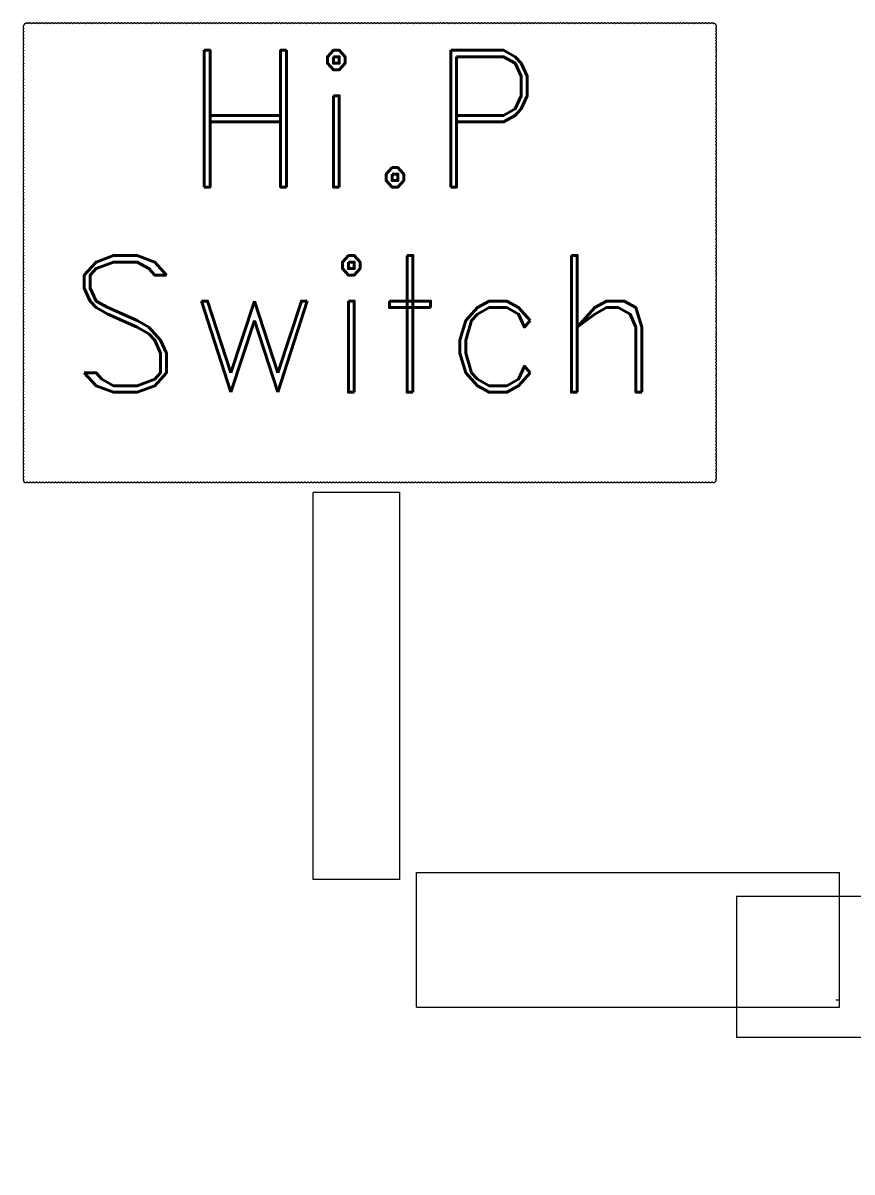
# Model space of a CAD drawing. Header units: inches. Extents: x 191440 to 383551, y 141449 to 284946.
# Drawn here: x 191801.512 to 191802.071, y 141610.879 to 141611.655 of the extents above; entities that cross this region are included whole.
import ezdxf

# ---------------------------------------------------------------- set-up
doc = ezdxf.new("R2010")
doc.units = ezdxf.units.IN
doc.header["$MEASUREMENT"] = 0
doc.linetypes.add('DGN Style 3', pattern=[426.72, 304.8, -121.92])
doc.layers.add('VP', color=7, linetype='Continuous')
doc.layers.add('WB-SJ3-M-SECTA - I-DIAG-EQPM', color=6, linetype='Continuous', lineweight=13)
doc.layers.add('WB-SJ3-M-SECTA - P-TW', color=7, linetype='Continuous', lineweight=35)
doc.styles.add('ROMAND10', font='ROMAND.shx', dxfattribs={"height": 0.2})

# ---------------------------------------------------------------- blocks, each defined once
blk = doc.blocks.new('PIPE_13')
at = {"layer": 'WB-SJ3-M-SECTA - I-DIAG-EQPM', "linetype": 'DGN Style 3'}
for p, q in [((0, 59.08), (0, 61.36)), ((13.72, 59.08), (13.72, 61.36)), ((0, 0), (0, 22.23)), ((13.72, 0), (13.72, 22.23))]:
    blk.add_line(p, q, dxfattribs=at)
at = {"layer": 'WB-SJ3-M-SECTA - I-DIAG-EQPM'}
for p, q in [((0, 22.23), (0, 59.08)), ((13.72, 22.23), (13.72, 59.08))]:
    blk.add_line(p, q, dxfattribs=at)
at = {"layer": 'WB-SJ3-M-SECTA - I-DIAG-EQPM', "linetype": 'DGN Style 3', "flags": 128}
for points in [[(13.72, 61.36), (0, 61.36)], [(13.72, 0), (0, 0)]]:
    blk.add_lwpolyline(points, dxfattribs=at)
blk = doc.blocks.new('PIPE_15')
at = {"layer": 'WB-SJ3-M-SECTA - I-DIAG-EQPM', "linetype": 'DGN Style 3'}
for p, q in [((0, 21.34), (22.23, 21.34)), ((44.76, 21.34), (66.98, 21.34)), ((0, 0), (22.23, 0)), ((44.76, 0), (66.98, 0))]:
    blk.add_line(p, q, dxfattribs=at)
at = {"layer": 'WB-SJ3-M-SECTA - I-DIAG-EQPM'}
for p, q in [((22.23, 21.34), (44.76, 21.34)), ((22.23, 0), (44.76, 0)), ((66.42, 1.12), (66.98, 1.12))]:
    blk.add_line(p, q, dxfattribs=at)
at = {"layer": 'WB-SJ3-M-SECTA - I-DIAG-EQPM', "linetype": 'DGN Style 3', "flags": 128}
for points in [[(0, 14.31), (0, 21.34)], [(66.98, 10.67), (66.98, 21.34)], [(0, 0), (0, 14.31)], [(66.98, 0), (66.98, 10.67)]]:
    blk.add_lwpolyline(points, dxfattribs=at)
at = {"layer": 'WB-SJ3-M-SECTA - I-DIAG-EQPM', "flags": 128}
for points in [[(0, 0), (0, 20.93)], [(66.98, 1.12), (66.98, 21.34)]]:
    blk.add_lwpolyline(points, dxfattribs=at)
blk = doc.blocks.new('TEE')
at = {"layer": 'WB-SJ3-M-SECTA - I-DIAG-EQPM'}
for p, q in [((0, 43.69), (22.99, 43.69)), ((22.99, 43.21), (40.51, 43.21)), ((40.51, 43.69), (63.5, 43.69)), ((40.51, 23.19), (40.51, 32.54)), ((22.99, 22.99), (22.99, 23.78)), ((22.2, 22.99), (22.99, 22.99)), ((40.51, 22.99), (41.3, 22.99)), ((0, 21.39), (20.6, 21.39)), ((20.6, 0), (20.6, 21.39)), ((42.9, 0), (42.9, 21.39)), ((42.9, 21.39), (63.5, 21.39))]:
    blk.add_line(p, q, dxfattribs=at)
at = {"layer": 'WB-SJ3-M-SECTA - I-DIAG-EQPM', "linetype": 'DGN Style 3'}
for p, q in [((21.08, 22.99), (21.08, 32.54)), ((22.99, 23.78), (22.99, 32.54)), ((42.42, 22.99), (42.42, 32.54)), ((20.6, 21.39), (20.6, 22.99)), ((22.99, 22.99), (40.51, 22.99)), ((22.99, 21.87), (40.51, 21.87)), ((42.9, 21.39), (42.9, 22.99)), ((20.6, 21.39), (22.99, 21.39)), ((40.51, 21.39), (42.9, 21.39))]:
    blk.add_line(p, q, dxfattribs=at)
at = {"layer": 'WB-SJ3-M-SECTA - I-DIAG-EQPM', "flags": 128}
for points in [[(0, 43.69), (0, 21.39)], [(22.99, 43.69), (22.99, 22.99)], [(40.51, 43.69), (40.51, 22.53)], [(63.5, 43.69), (63.5, 21.39)], [(31.75, 32.54), (22.99, 23.78)], [(22.99, 32.54), (37.94, 32.54)], [(31.75, 32.54), (40.51, 23.78)], [(0, 21.87), (0, 21.39)], [(22.2, 22.99), (20.6, 21.39)], [(21.64, 22.96), (21.23, 22.53), (20.93, 22.21), (20.72, 21.99), (20.61, 21.88)], [(22.2, 22.99), (22.22, 23.01)], [(22.2, 22.99), (41.84, 22.99)], [(22.77, 22.99), (22.88, 23.09), (22.99, 23.19)], [(40.51, 23.19), (40.62, 23.09), (40.73, 22.99)], [(41.28, 23.01), (41.3, 22.99)], [(41.3, 22.99), (42.9, 21.39)], [(42.58, 22.21), (42.78, 21.99), (42.89, 21.88)], [(63.5, 21.39), (63.5, 21.39)], [(20.6, 0), (42.9, 0)], [(42.42, 0), (42.9, 0)]]:
    blk.add_lwpolyline(points, dxfattribs=at)
at = {"layer": 'WB-SJ3-M-SECTA - I-DIAG-EQPM', "linetype": 'DGN Style 3', "flags": 128}
for points in [[(22.99, 43.69), (22.99, 43.21)], [(63.5, 43.69), (63.5, 43.21)], [(21.08, 32.54), (42.42, 32.54)], [(31.75, 32.54), (22.99, 23.78)], [(31.75, 32.54), (40.51, 23.78)], [(37.94, 32.54), (42.42, 32.54)], [(22.2, 22.99), (20.6, 21.39)], [(20.6, 22.99), (22.2, 22.99)], [(22.2, 22.99), (22.22, 23.01)], [(22.99, 22.99), (22.99, 21.39)], [(22.99, 21.87), (22.99, 21.39)], [(40.51, 22.53), (40.51, 21.39)], [(40.51, 21.87), (40.51, 21.39)], [(41.28, 23.01), (41.3, 22.99)], [(41.3, 22.99), (42.9, 21.39)], [(41.84, 22.99), (42.9, 22.99)], [(41.86, 22.96), (42.27, 22.53), (42.58, 22.21)], [(42.42, 22.99), (42.9, 22.99)], [(63.5, 21.87), (63.5, 21.39)]]:
    blk.add_lwpolyline(points, dxfattribs=at)
at = {"layer": 'WB-SJ3-M-SECTA - I-DIAG-EQPM'}
for points in [[(20.6, 21.87), (20.6, 21.87), (20.64, 21.91), (20.72, 22)], [(42.9, 21.87), (42.91, 21.86), (42.5, 22.29), (41.84, 22.99)]]:
    blk.add_open_spline(points, degree=3, dxfattribs=at)
at = {"layer": 'WB-SJ3-M-SECTA - I-DIAG-EQPM', "linetype": 'DGN Style 3'}
blk.add_open_spline([(20.72, 22), (20.89, 22.18), (21.22, 22.52), (21.66, 22.99)], degree=3, dxfattribs=at)
at = {"layer": 'WB-SJ3-M-SECTA - P-TW', "linetype": 'Continuous', "lineweight": 35, "flags": 128}
for points in [[(20.6, 13.97), (42.9, 13.97)], [(20.6, 13.97), (20.6, 13.97)]]:
    blk.add_lwpolyline(points, dxfattribs=at)
at = {"layer": 'WB-SJ3-M-SECTA - P-TW', "linetype": 'DGN Style 3', "lineweight": 35, "flags": 128}
for points in [[(20.6, 13.97), (21.08, 13.97)], [(42.42, 13.97), (42.9, 13.97)]]:
    blk.add_lwpolyline(points, dxfattribs=at)

msp = doc.modelspace()

# ---------------------------------------------------------------- linework, layer by layer
at = {"layer": 'WB-SJ3-M-SECTA - I-DIAG-EQPM', "linetype": 'DGN Style 3', "elevation": -2641.42797}
msp.add_lwpolyline([(191801.51214, 141611.34499, 0.520567), (191801.51427, 141611.34499, 0.520567), (191801.5164, 141611.34499, 0.520567), (191801.51853, 141611.34499, 0.520567), (191801.52066, 141611.34499, 0.520567), (191801.52279, 141611.34499, 0.520567), (191801.52492, 141611.34499, 0.520567), (191801.52705, 141611.34499, 0.520567), (191801.52918, 141611.34499, 0.520567), (191801.53131, 141611.34499, 0.520567), (191801.53344, 141611.34499, 0.520567), (191801.53557, 141611.34499, 0.520567), (191801.5377, 141611.34499, 0.520567), (191801.53983, 141611.34499, 0.520567), (191801.54196, 141611.34499, 0.520567), (191801.54409, 141611.34499, 0.520567), (191801.54622, 141611.34499, 0.520567), (191801.54835, 141611.34499, 0.520567), (191801.55048, 141611.34499, 0.520567), (191801.55261, 141611.34499, 0.520567), (191801.55474, 141611.34499, 0.520567), (191801.55687, 141611.34499, 0.520567), (191801.559, 141611.34499, 0.520567), (191801.56113, 141611.34499, 0.520567), (191801.56326, 141611.34499, 0.520567), (191801.56539, 141611.34499, 0.520567), (191801.56752, 141611.34499, 0.520567), (191801.56966, 141611.34499, 0.520567), (191801.57179, 141611.34499, 0.520567), (191801.57392, 141611.34499, 0.520567), (191801.57605, 141611.34499, 0.520567), (191801.57818, 141611.34499, 0.520567), (191801.58031, 141611.34499, 0.520567), (191801.58244, 141611.34499, 0.520567), (191801.58457, 141611.34499, 0.520567), (191801.5867, 141611.34499, 0.520567), (191801.58883, 141611.34499, 0.520567), (191801.59096, 141611.34499, 0.520567), (191801.59309, 141611.34499, 0.520567), (191801.59522, 141611.34499, 0.520567), (191801.59735, 141611.34499, 0.520567), (191801.59948, 141611.34499, 0.520567), (191801.60161, 141611.34499, 0.520567), (191801.60374, 141611.34499, 0.520567), (191801.60587, 141611.34499, 0.520567), (191801.608, 141611.34499, 0.520567), (191801.61013, 141611.34499, 0.520567), (191801.61226, 141611.34499, 0.520567), (191801.61439, 141611.34499, 0.520567), (191801.61652, 141611.34499, 0.520567), (191801.61865, 141611.34499, 0.520567), (191801.62078, 141611.34499, 0.520567), (191801.62291, 141611.34499, 0.520567), (191801.62504, 141611.34499, 0.520567), (191801.62717, 141611.34499, 0.520567), (191801.62931, 141611.34499, 0.520567), (191801.63144, 141611.34499, 0.520567), (191801.63357, 141611.34499, 0.520567), (191801.6357, 141611.34499, 0.520567), (191801.63783, 141611.34499, 0.520567), (191801.63996, 141611.34499, 0.520567), (191801.64209, 141611.34499, 0.520567), (191801.64422, 141611.34499, 0.520567), (191801.64635, 141611.34499, 0.520567), (191801.64848, 141611.34499, 0.520567), (191801.65061, 141611.34499, 0.520567), (191801.65274, 141611.34499, 0.520567), (191801.65487, 141611.34499, 0.520567), (191801.657, 141611.34499, 0.520567), (191801.65913, 141611.34499, 0.520567), (191801.66126, 141611.34499, 0.520567), (191801.66339, 141611.34499, 0.520567), (191801.66552, 141611.34499, 0.520567), (191801.66765, 141611.34499, 0.520567), (191801.66978, 141611.34499, 0.520567), (191801.67191, 141611.34499, 0.520567), (191801.67404, 141611.34499, 0.520567), (191801.67617, 141611.34499, 0.520567), (191801.6783, 141611.34499, 0.520567), (191801.68043, 141611.34499, 0.520567), (191801.68256, 141611.34499, 0.520567), (191801.68469, 141611.34499, 0.520567), (191801.68682, 141611.34499, 0.520567), (191801.68896, 141611.34499, 0.520567), (191801.69109, 141611.34499, 0.520567), (191801.69322, 141611.34499, 0.520567), (191801.69535, 141611.34499, 0.520567), (191801.69748, 141611.34499, 0.520567), (191801.69961, 141611.34499, 0.520567), (191801.70174, 141611.34499, 0.520567), (191801.70387, 141611.34499, 0.520567), (191801.706, 141611.34499, 0.520567), (191801.70813, 141611.34499, 0.520567), (191801.71026, 141611.34499, 0.520567), (191801.71239, 141611.34499, 0.520567), (191801.71452, 141611.34499, 0.520567), (191801.71665, 141611.34499, 0.520567), (191801.71878, 141611.34499, 0.520567), (191801.72091, 141611.34499, 0.520567), (191801.72304, 141611.34499, 0.520567), (191801.72517, 141611.34499, 0.520567), (191801.7273, 141611.34499, 0.520567), (191801.72943, 141611.34499, 0.520567), (191801.73156, 141611.34499, 0.520567), (191801.73369, 141611.34499, 0.520567), (191801.73582, 141611.34499, 0.520567), (191801.73795, 141611.34499, 0.520567), (191801.74008, 141611.34499, 0.520567), (191801.74221, 141611.34499, 0.520567), (191801.74434, 141611.34499, 0.520567), (191801.74647, 141611.34499, 0.520567), (191801.74861, 141611.34499, 0.520567), (191801.75074, 141611.34499, 0.520567), (191801.75287, 141611.34499, 0.520567), (191801.755, 141611.34499, 0.520567), (191801.75713, 141611.34499, 0.520567), (191801.75926, 141611.34499, 0.520567), (191801.76139, 141611.34499, 0.520567), (191801.76352, 141611.34499, 0.520567), (191801.76565, 141611.34499, 0.520567), (191801.76778, 141611.34499, 0.520567), (191801.76991, 141611.34499, 0.520567), (191801.77204, 141611.34499, 0.520567), (191801.77417, 141611.34499, 0.520567), (191801.7763, 141611.34499, 0.520567), (191801.77843, 141611.34499, 0.520567), (191801.78056, 141611.34499, 0.520567), (191801.78269, 141611.34499, 0.520567), (191801.78482, 141611.34499, 0.520567), (191801.78695, 141611.34499, 0.520567), (191801.78908, 141611.34499, 0.520567), (191801.79121, 141611.34499, 0.520567), (191801.79334, 141611.34499, 0.520567), (191801.79547, 141611.34499, 0.520567), (191801.7976, 141611.34499, 0.520567), (191801.79973, 141611.34499, 0.520567), (191801.80186, 141611.34499, 0.520567), (191801.80399, 141611.34499, 0.520567), (191801.80612, 141611.34499, 0.520567), (191801.80826, 141611.34499, 0.520567), (191801.81039, 141611.34499, 0.520567), (191801.81252, 141611.34499, 0.520567), (191801.81465, 141611.34499, 0.520567), (191801.81678, 141611.34499, 0.520567), (191801.81891, 141611.34499, 0.520567), (191801.82104, 141611.34499, 0.520567), (191801.82317, 141611.34499, 0.520567), (191801.8253, 141611.34499, 0.520567), (191801.82743, 141611.34499, 0.520567), (191801.82956, 141611.34499, 0.520567), (191801.83169, 141611.34499, 0.520567), (191801.83382, 141611.34499, 0.520567), (191801.83595, 141611.34499, 0.520567), (191801.83808, 141611.34499, 0.520567), (191801.84021, 141611.34499, 0.520567), (191801.84234, 141611.34499, 0.520567), (191801.84447, 141611.34499, 0.520567), (191801.8466, 141611.34499, 0.520567), (191801.84873, 141611.34499, 0.520567), (191801.85086, 141611.34499, 0.520567), (191801.85299, 141611.34499, 0.520567), (191801.85512, 141611.34499, 0.520567), (191801.85725, 141611.34499, 0.520567), (191801.85938, 141611.34499, 0.520567), (191801.86151, 141611.34499, 0.520567), (191801.86364, 141611.34499, 0.520567), (191801.86577, 141611.34499, 0.520567), (191801.86791, 141611.34499, 0.520567), (191801.87004, 141611.34499, 0.520567), (191801.87217, 141611.34499, 0.520567), (191801.8743, 141611.34499, 0.520567), (191801.87643, 141611.34499, 0.520567), (191801.87856, 141611.34499, 0.520567), (191801.88069, 141611.34499, 0.520567), (191801.88282, 141611.34499, 0.520567), (191801.88495, 141611.34499, 0.520567), (191801.88708, 141611.34499, 0.520567), (191801.88921, 141611.34499, 0.520567), (191801.89134, 141611.34499, 0.520567), (191801.89347, 141611.34499, 0.520567), (191801.8956, 141611.34499, 0.520567), (191801.89773, 141611.34499, 0.520567), (191801.89986, 141611.34499, 0.520567), (191801.90199, 141611.34499, 0.520567), (191801.90412, 141611.34499, 0.520567), (191801.90625, 141611.34499, 0.520567), (191801.90838, 141611.34499, 0.520567), (191801.91051, 141611.34499, 0.520567), (191801.91264, 141611.34499, 0.520567), (191801.91477, 141611.34499, 0.520567), (191801.9169, 141611.34499, 0.520567), (191801.91903, 141611.34499, 0.520567), (191801.92116, 141611.34499, 0.520567), (191801.92329, 141611.34499, 0.520567), (191801.92542, 141611.34499, 0.520567), (191801.92756, 141611.34499, 0.520567), (191801.92969, 141611.34499, 0.520567), (191801.93182, 141611.34499, 0.520567), (191801.93395, 141611.34499, 0.520567), (191801.93608, 141611.34499, 0.520567), (191801.93821, 141611.34499, 0.520567), (191801.94034, 141611.34499, 0.520567), (191801.94247, 141611.34499, 0.520567), (191801.9446, 141611.34499, 0.520567), (191801.94673, 141611.34499, 0.520567), (191801.94886, 141611.34499, 0.520567), (191801.95099, 141611.34499, 0.520567), (191801.95312, 141611.34499, 0.520567), (191801.95525, 141611.34499, 0.520567), (191801.95738, 141611.34499, 0.520567), (191801.95951, 141611.34499, 0.520567), (191801.96164, 141611.34499, 0.520567), (191801.96377, 141611.34499, 0.520567), (191801.9659, 141611.34499, 0.520567), (191801.96803, 141611.34499, 0.520567), (191801.97016, 141611.34499, 0.520567), (191801.97229, 141611.34499, 0.520567), (191801.97442, 141611.34499, 0.520567), (191801.97655, 141611.34499, 0.520567), (191801.97868, 141611.34499, 0.520567), (191801.97906, 141611.34674, 0.520567), (191801.97906, 141611.34887, 0.520567), (191801.97906, 141611.351, 0.520567), (191801.97906, 141611.35313, 0.520567), (191801.97906, 141611.35526, 0.520567), (191801.97906, 141611.35739, 0.520567), (191801.97906, 141611.35952, 0.520567), (191801.97906, 141611.36165, 0.520567), (191801.97906, 141611.36379, 0.520567), (191801.97906, 141611.36592, 0.520567), (191801.97906, 141611.36805, 0.520567), (191801.97906, 141611.37018, 0.520567), (191801.97906, 141611.37231, 0.520567), (191801.97906, 141611.37444, 0.520567), (191801.97906, 141611.37657, 0.520567), (191801.97906, 141611.3787, 0.520567), (191801.97906, 141611.38083, 0.520567), (191801.97906, 141611.38296, 0.520567), (191801.97906, 141611.38509, 0.520567), (191801.97906, 141611.38722, 0.520567), (191801.97906, 141611.38935, 0.520567), (191801.97906, 141611.39148, 0.520567), (191801.97906, 141611.39361, 0.520567), (191801.97906, 141611.39574, 0.520567), (191801.97906, 141611.39787, 0.520567), (191801.97906, 141611.4, 0.520567), (191801.97906, 141611.40213, 0.520567), (191801.97906, 141611.40426, 0.520567), (191801.97906, 141611.40639, 0.520567), (191801.97906, 141611.40852, 0.520567), (191801.97906, 141611.41065, 0.520567), (191801.97906, 141611.41278, 0.520567), (191801.97906, 141611.41491, 0.520567), (191801.97906, 141611.41704, 0.520567), (191801.97906, 141611.41917, 0.520567), (191801.97906, 141611.4213, 0.520567), (191801.97906, 141611.42344, 0.520567), (191801.97906, 141611.42557, 0.520567), (191801.97906, 141611.4277, 0.520567), (191801.97906, 141611.42983, 0.520567), (191801.97906, 141611.43196, 0.520567), (191801.97906, 141611.43409, 0.520567), (191801.97906, 141611.43622, 0.520567), (191801.97906, 141611.43835, 0.520567), (191801.97906, 141611.44048, 0.520567), (191801.97906, 141611.44261, 0.520567), (191801.97906, 141611.44474, 0.520567), (191801.97906, 141611.44687, 0.520567), (191801.97906, 141611.449, 0.520567), (191801.97906, 141611.45113, 0.520567), (191801.97906, 141611.45326, 0.520567), (191801.97906, 141611.45539, 0.520567), (191801.97906, 141611.45752, 0.520567), (191801.97906, 141611.45965, 0.520567), (191801.97906, 141611.46178, 0.520567), (191801.97906, 141611.46391, 0.520567), (191801.97906, 141611.46604, 0.520567), (191801.97906, 141611.46817, 0.520567), (191801.97906, 141611.4703, 0.520567), (191801.97906, 141611.47243, 0.520567), (191801.97906, 141611.47456, 0.520567), (191801.97906, 141611.47669, 0.520567), (191801.97906, 141611.47882, 0.520567), (191801.97906, 141611.48095, 0.520567), (191801.97906, 141611.48309, 0.520567), (191801.97906, 141611.48522, 0.520567), (191801.97906, 141611.48735, 0.520567), (191801.97906, 141611.48948, 0.520567), (191801.97906, 141611.49161, 0.520567), (191801.97906, 141611.49374, 0.520567), (191801.97906, 141611.49587, 0.520567), (191801.97906, 141611.498, 0.520567), (191801.97906, 141611.50013, 0.520567), (191801.97906, 141611.50226, 0.520567), (191801.97906, 141611.50439, 0.520567), (191801.97906, 141611.50652, 0.520567), (191801.97906, 141611.50865, 0.520567), (191801.97906, 141611.51078, 0.520567), (191801.97906, 141611.51291, 0.520567), (191801.97906, 141611.51504, 0.520567), (191801.97906, 141611.51717, 0.520567), (191801.97906, 141611.5193, 0.520567), (191801.97906, 141611.52143, 0.520567), (191801.97906, 141611.52356, 0.520567), (191801.97906, 141611.52569, 0.520567), (191801.97906, 141611.52782, 0.520567), (191801.97906, 141611.52995, 0.520567), (191801.97906, 141611.53208, 0.520567), (191801.97906, 141611.53421, 0.520567), (191801.97906, 141611.53634, 0.520567), (191801.97906, 141611.53847, 0.520567), (191801.97906, 141611.5406, 0.520567), (191801.97906, 141611.54274, 0.520567), (191801.97906, 141611.54487, 0.520567), (191801.97906, 141611.547, 0.520567), (191801.97906, 141611.54913, 0.520567), (191801.97906, 141611.55126, 0.520567), (191801.97906, 141611.55339, 0.520567), (191801.97906, 141611.55552, 0.520567), (191801.97906, 141611.55765, 0.520567), (191801.97906, 141611.55978, 0.520567), (191801.97906, 141611.56191, 0.520567), (191801.97906, 141611.56404, 0.520567), (191801.97906, 141611.56617, 0.520567), (191801.97906, 141611.5683, 0.520567), (191801.97906, 141611.57043, 0.520567), (191801.97906, 141611.57256, 0.520567), (191801.97906, 141611.57469, 0.520567), (191801.97906, 141611.57682, 0.520567), (191801.97906, 141611.57895, 0.520567), (191801.97906, 141611.58108, 0.520567), (191801.97906, 141611.58321, 0.520567), (191801.97906, 141611.58534, 0.520567), (191801.97906, 141611.58747, 0.520567), (191801.97906, 141611.5896, 0.520567), (191801.97906, 141611.59173, 0.520567), (191801.97906, 141611.59386, 0.520567), (191801.97906, 141611.59599, 0.520567), (191801.97906, 141611.59812, 0.520567), (191801.97906, 141611.60025, 0.520567), (191801.97906, 141611.60239, 0.520567), (191801.97906, 141611.60452, 0.520567), (191801.97906, 141611.60665, 0.520567), (191801.97906, 141611.60878, 0.520567), (191801.97906, 141611.61091, 0.520567), (191801.97906, 141611.61304, 0.520567), (191801.97906, 141611.61517, 0.520567), (191801.97906, 141611.6173, 0.520567), (191801.97906, 141611.61943, 0.520567), (191801.97906, 141611.62156, 0.520567), (191801.97906, 141611.62369, 0.520567), (191801.97906, 141611.62582, 0.520567), (191801.97906, 141611.62795, 0.520567), (191801.97906, 141611.63008, 0.520567), (191801.97906, 141611.63221, 0.520567), (191801.97906, 141611.63434, 0.520567), (191801.97906, 141611.63647, 0.520567), (191801.97906, 141611.6386, 0.520567), (191801.97906, 141611.64073, 0.520567), (191801.97906, 141611.64286, 0.520567), (191801.97906, 141611.64499, 0.520567), (191801.97906, 141611.64712, 0.520567), (191801.97906, 141611.64925, 0.520567), (191801.97906, 141611.65138, 0.520567), (191801.97906, 141611.65351, 0.520567), (191801.97759, 141611.65418, 0.520567), (191801.97546, 141611.65418, 0.520567), (191801.97333, 141611.65418, 0.520567), (191801.9712, 141611.65418, 0.520567), (191801.96907, 141611.65418, 0.520567), (191801.96694, 141611.65418, 0.520567), (191801.96481, 141611.65418, 0.520567), (191801.96268, 141611.65418, 0.520567), (191801.96055, 141611.65418, 0.520567), (191801.95842, 141611.65418, 0.520567), (191801.95629, 141611.65418, 0.520567), (191801.95416, 141611.65418, 0.520567), (191801.95203, 141611.65418, 0.520567), (191801.9499, 141611.65418, 0.520567), (191801.94777, 141611.65418, 0.520567), (191801.94564, 141611.65418, 0.520567), (191801.94351, 141611.65418, 0.520567), (191801.94138, 141611.65418, 0.520567), (191801.93925, 141611.65418, 0.520567), (191801.93711, 141611.65418, 0.520567), (191801.93498, 141611.65418, 0.520567), (191801.93285, 141611.65418, 0.520567), (191801.93072, 141611.65418, 0.520567), (191801.92859, 141611.65418, 0.520567), (191801.92646, 141611.65418, 0.520567), (191801.92433, 141611.65418, 0.520567), (191801.9222, 141611.65418, 0.520567), (191801.92007, 141611.65418, 0.520567), (191801.91794, 141611.65418, 0.520567), (191801.91581, 141611.65418, 0.520567), (191801.91368, 141611.65418, 0.520567), (191801.91155, 141611.65418, 0.520567), (191801.90942, 141611.65418, 0.520567), (191801.90729, 141611.65418, 0.520567), (191801.90516, 141611.65418, 0.520567), (191801.90303, 141611.65418, 0.520567), (191801.9009, 141611.65418, 0.520567), (191801.89877, 141611.65418, 0.520567), (191801.89664, 141611.65418, 0.520567), (191801.89451, 141611.65418, 0.520567), (191801.89238, 141611.65418, 0.520567), (191801.89025, 141611.65418, 0.520567), (191801.88812, 141611.65418, 0.520567), (191801.88599, 141611.65418, 0.520567), (191801.88386, 141611.65418, 0.520567), (191801.88173, 141611.65418, 0.520567), (191801.8796, 141611.65418, 0.520567), (191801.87746, 141611.65418, 0.520567), (191801.87533, 141611.65418, 0.520567), (191801.8732, 141611.65418, 0.520567), (191801.87107, 141611.65418, 0.520567), (191801.86894, 141611.65418, 0.520567), (191801.86681, 141611.65418, 0.520567), (191801.86468, 141611.65418, 0.520567), (191801.86255, 141611.65418, 0.520567), (191801.86042, 141611.65418, 0.520567), (191801.85829, 141611.65418, 0.520567), (191801.85616, 141611.65418, 0.520567), (191801.85403, 141611.65418, 0.520567), (191801.8519, 141611.65418, 0.520567), (191801.84977, 141611.65418, 0.520567), (191801.84764, 141611.65418, 0.520567), (191801.84551, 141611.65418, 0.520567), (191801.84338, 141611.65418, 0.520567), (191801.84125, 141611.65418, 0.520567), (191801.83912, 141611.65418, 0.520567), (191801.83699, 141611.65418, 0.520567), (191801.83486, 141611.65418, 0.520567), (191801.83273, 141611.65418, 0.520567), (191801.8306, 141611.65418, 0.520567), (191801.82847, 141611.65418, 0.520567), (191801.82634, 141611.65418, 0.520567), (191801.82421, 141611.65418, 0.520567), (191801.82208, 141611.65418, 0.520567), (191801.81995, 141611.65418, 0.520567), (191801.81782, 141611.65418, 0.520567), (191801.81568, 141611.65418, 0.520567), (191801.81355, 141611.65418, 0.520567), (191801.81142, 141611.65418, 0.520567), (191801.80929, 141611.65418, 0.520567), (191801.80716, 141611.65418, 0.520567), (191801.80503, 141611.65418, 0.520567), (191801.8029, 141611.65418, 0.520567), (191801.80077, 141611.65418, 0.520567), (191801.79864, 141611.65418, 0.520567), (191801.79651, 141611.65418, 0.520567), (191801.79438, 141611.65418, 0.520567), (191801.79225, 141611.65418, 0.520567), (191801.79012, 141611.65418, 0.520567), (191801.78799, 141611.65418, 0.520567), (191801.78586, 141611.65418, 0.520567), (191801.78373, 141611.65418, 0.520567), (191801.7816, 141611.65418, 0.520567), (191801.77947, 141611.65418, 0.520567), (191801.77734, 141611.65418, 0.520567), (191801.77521, 141611.65418, 0.520567), (191801.77308, 141611.65418, 0.520567), (191801.77095, 141611.65418, 0.520567), (191801.76882, 141611.65418, 0.520567), (191801.76669, 141611.65418, 0.520567), (191801.76456, 141611.65418, 0.520567), (191801.76243, 141611.65418, 0.520567), (191801.7603, 141611.65418, 0.520567), (191801.75817, 141611.65418, 0.520567), (191801.75603, 141611.65418, 0.520567), (191801.7539, 141611.65418, 0.520567), (191801.75177, 141611.65418, 0.520567), (191801.74964, 141611.65418, 0.520567), (191801.74751, 141611.65418, 0.520567), (191801.74538, 141611.65418, 0.520567), (191801.74325, 141611.65418, 0.520567), (191801.74112, 141611.65418, 0.520567), (191801.73899, 141611.65418, 0.520567), (191801.73686, 141611.65418, 0.520567), (191801.73473, 141611.65418, 0.520567), (191801.7326, 141611.65418, 0.520567), (191801.73047, 141611.65418, 0.520567), (191801.72834, 141611.65418, 0.520567), (191801.72621, 141611.65418, 0.520567), (191801.72408, 141611.65418, 0.520567), (191801.72195, 141611.65418, 0.520567), (191801.71982, 141611.65418, 0.520567), (191801.71769, 141611.65418, 0.520567), (191801.71556, 141611.65418, 0.520567), (191801.71343, 141611.65418, 0.520567), (191801.7113, 141611.65418, 0.520567), (191801.70917, 141611.65418, 0.520567), (191801.70704, 141611.65418, 0.520567), (191801.70491, 141611.65418, 0.520567), (191801.70278, 141611.65418, 0.520567), (191801.70065, 141611.65418, 0.520567), (191801.69852, 141611.65418, 0.520567), (191801.69638, 141611.65418, 0.520567), (191801.69425, 141611.65418, 0.520567), (191801.69212, 141611.65418, 0.520567), (191801.68999, 141611.65418, 0.520567), (191801.68786, 141611.65418, 0.520567), (191801.68573, 141611.65418, 0.520567), (191801.6836, 141611.65418, 0.520567), (191801.68147, 141611.65418, 0.520567), (191801.67934, 141611.65418, 0.520567), (191801.67721, 141611.65418, 0.520567), (191801.67508, 141611.65418, 0.520567), (191801.67295, 141611.65418, 0.520567), (191801.67082, 141611.65418, 0.520567), (191801.66869, 141611.65418, 0.520567), (191801.66656, 141611.65418, 0.520567), (191801.66443, 141611.65418, 0.520567), (191801.6623, 141611.65418, 0.520567), (191801.66017, 141611.65418, 0.520567), (191801.65804, 141611.65418, 0.520567), (191801.65591, 141611.65418, 0.520567), (191801.65378, 141611.65418, 0.520567), (191801.65165, 141611.65418, 0.520567), (191801.64952, 141611.65418, 0.520567), (191801.64739, 141611.65418, 0.520567), (191801.64526, 141611.65418, 0.520567), (191801.64313, 141611.65418, 0.520567), (191801.641, 141611.65418, 0.520567), (191801.63887, 141611.65418, 0.520567), (191801.63673, 141611.65418, 0.520567), (191801.6346, 141611.65418, 0.520567), (191801.63247, 141611.65418, 0.520567), (191801.63034, 141611.65418, 0.520567), (191801.62821, 141611.65418, 0.520567), (191801.62608, 141611.65418, 0.520567), (191801.62395, 141611.65418, 0.520567), (191801.62182, 141611.65418, 0.520567), (191801.61969, 141611.65418, 0.520567), (191801.61756, 141611.65418, 0.520567), (191801.61543, 141611.65418, 0.520567), (191801.6133, 141611.65418, 0.520567), (191801.61117, 141611.65418, 0.520567), (191801.60904, 141611.65418, 0.520567), (191801.60691, 141611.65418, 0.520567), (191801.60478, 141611.65418, 0.520567), (191801.60265, 141611.65418, 0.520567), (191801.60052, 141611.65418, 0.520567), (191801.59839, 141611.65418, 0.520567), (191801.59626, 141611.65418, 0.520567), (191801.59413, 141611.65418, 0.520567), (191801.592, 141611.65418, 0.520567), (191801.58987, 141611.65418, 0.520567), (191801.58774, 141611.65418, 0.520567), (191801.58561, 141611.65418, 0.520567), (191801.58348, 141611.65418, 0.520567), (191801.58135, 141611.65418, 0.520567), (191801.57922, 141611.65418, 0.520567), (191801.57708, 141611.65418, 0.520567), (191801.57495, 141611.65418, 0.520567), (191801.57282, 141611.65418, 0.520567), (191801.57069, 141611.65418, 0.520567), (191801.56856, 141611.65418, 0.520567), (191801.56643, 141611.65418, 0.520567), (191801.5643, 141611.65418, 0.520567), (191801.56217, 141611.65418, 0.520567), (191801.56004, 141611.65418, 0.520567), (191801.55791, 141611.65418, 0.520567), (191801.55578, 141611.65418, 0.520567), (191801.55365, 141611.65418, 0.520567), (191801.55152, 141611.65418, 0.520567), (191801.54939, 141611.65418, 0.520567), (191801.54726, 141611.65418, 0.520567), (191801.54513, 141611.65418, 0.520567), (191801.543, 141611.65418, 0.520567), (191801.54087, 141611.65418, 0.520567), (191801.53874, 141611.65418, 0.520567), (191801.53661, 141611.65418, 0.520567), (191801.53448, 141611.65418, 0.520567), (191801.53235, 141611.65418, 0.520567), (191801.53022, 141611.65418, 0.520567), (191801.52809, 141611.65418, 0.520567), (191801.52596, 141611.65418, 0.520567), (191801.52383, 141611.65418, 0.520567), (191801.5217, 141611.65418, 0.520567), (191801.51957, 141611.65418, 0.520567), (191801.51743, 141611.65418, 0.520567), (191801.5153, 141611.65418, 0.520567), (191801.51317, 141611.65418, 0.520567), (191801.51214, 141611.65308, 0.520567), (191801.51214, 141611.65095, 0.520567), (191801.51214, 141611.64882, 0.520567), (191801.51214, 141611.64669, 0.520567), (191801.51214, 141611.64456, 0.520567), (191801.51214, 141611.64243, 0.520567), (191801.51214, 141611.6403, 0.520567), (191801.51214, 141611.63817, 0.520567), (191801.51214, 141611.63604, 0.520567), (191801.51214, 141611.63391, 0.520567), (191801.51214, 141611.63178, 0.520567), (191801.51214, 141611.62965, 0.520567), (191801.51214, 141611.62752, 0.520567), (191801.51214, 141611.62539, 0.520567), (191801.51214, 141611.62326, 0.520567), (191801.51214, 141611.62113, 0.520567), (191801.51214, 141611.619, 0.520567), (191801.51214, 141611.61687, 0.520567), (191801.51214, 141611.61474, 0.520567), (191801.51214, 141611.61261, 0.520567), (191801.51214, 141611.61048, 0.520567), (191801.51214, 141611.60835, 0.520567), (191801.51214, 141611.60622, 0.520567), (191801.51214, 141611.60409, 0.520567), (191801.51214, 141611.60196, 0.520567), (191801.51214, 141611.59983, 0.520567), (191801.51214, 141611.59769, 0.520567), (191801.51214, 141611.59556, 0.520567), (191801.51214, 141611.59343, 0.520567), (191801.51214, 141611.5913, 0.520567), (191801.51214, 141611.58917, 0.520567), (191801.51214, 141611.58704, 0.520567), (191801.51214, 141611.58491, 0.520567), (191801.51214, 141611.58278, 0.520567), (191801.51214, 141611.58065, 0.520567), (191801.51214, 141611.57852, 0.520567), (191801.51214, 141611.57639, 0.520567), (191801.51214, 141611.57426, 0.520567), (191801.51214, 141611.57213, 0.520567), (191801.51214, 141611.57, 0.520567), (191801.51214, 141611.56787, 0.520567), (191801.51214, 141611.56574, 0.520567), (191801.51214, 141611.56361, 0.520567), (191801.51214, 141611.56148, 0.520567), (191801.51214, 141611.55935, 0.520567), (191801.51214, 141611.55722, 0.520567), (191801.51214, 141611.55509, 0.520567), (191801.51214, 141611.55296, 0.520567), (191801.51214, 141611.55083, 0.520567), (191801.51214, 141611.5487, 0.520567), (191801.51214, 141611.54657, 0.520567), (191801.51214, 141611.54444, 0.520567), (191801.51214, 141611.54231, 0.520567), (191801.51214, 141611.54018, 0.520567), (191801.51214, 141611.53805, 0.520567), (191801.51214, 141611.53591, 0.520567), (191801.51214, 141611.53378, 0.520567), (191801.51214, 141611.53165, 0.520567), (191801.51214, 141611.52952, 0.520567), (191801.51214, 141611.52739, 0.520567), (191801.51214, 141611.52526, 0.520567), (191801.51214, 141611.52313, 0.520567), (191801.51214, 141611.521, 0.520567), (191801.51214, 141611.51887, 0.520567), (191801.51214, 141611.51674, 0.520567), (191801.51214, 141611.51461, 0.520567), (191801.51214, 141611.51248, 0.520567), (191801.51214, 141611.51035, 0.520567), (191801.51214, 141611.50822, 0.520567), (191801.51214, 141611.50609, 0.520567), (191801.51214, 141611.50396, 0.520567), (191801.51214, 141611.50183, 0.520567), (191801.51214, 141611.4997, 0.520567), (191801.51214, 141611.49757, 0.520567), (191801.51214, 141611.49544, 0.520567), (191801.51214, 141611.49331, 0.520567), (191801.51214, 141611.49118, 0.520567), (191801.51214, 141611.48905, 0.520567), (191801.51214, 141611.48692, 0.520567), (191801.51214, 141611.48479, 0.520567), (191801.51214, 141611.48266, 0.520567), (191801.51214, 141611.48053, 0.520567), (191801.51214, 141611.4784, 0.520567), (191801.51214, 141611.47626, 0.520567), (191801.51214, 141611.47413, 0.520567), (191801.51214, 141611.472, 0.520567), (191801.51214, 141611.46987, 0.520567), (191801.51214, 141611.46774, 0.520567), (191801.51214, 141611.46561, 0.520567), (191801.51214, 141611.46348, 0.520567), (191801.51214, 141611.46135, 0.520567), (191801.51214, 141611.45922, 0.520567), (191801.51214, 141611.45709, 0.520567), (191801.51214, 141611.45496, 0.520567), (191801.51214, 141611.45283, 0.520567), (191801.51214, 141611.4507, 0.520567), (191801.51214, 141611.44857, 0.520567), (191801.51214, 141611.44644, 0.520567), (191801.51214, 141611.44431, 0.520567), (191801.51214, 141611.44218, 0.520567), (191801.51214, 141611.44005, 0.520567), (191801.51214, 141611.43792, 0.520567), (191801.51214, 141611.43579, 0.520567), (191801.51214, 141611.43366, 0.520567), (191801.51214, 141611.43153, 0.520567), (191801.51214, 141611.4294, 0.520567), (191801.51214, 141611.42727, 0.520567), (191801.51214, 141611.42514, 0.520567), (191801.51214, 141611.42301, 0.520567), (191801.51214, 141611.42088, 0.520567), (191801.51214, 141611.41875, 0.520567), (191801.51214, 141611.41661, 0.520567), (191801.51214, 141611.41448, 0.520567), (191801.51214, 141611.41235, 0.520567), (191801.51214, 141611.41022, 0.520567), (191801.51214, 141611.40809, 0.520567), (191801.51214, 141611.40596, 0.520567), (191801.51214, 141611.40383, 0.520567), (191801.51214, 141611.4017, 0.520567), (191801.51214, 141611.39957, 0.520567), (191801.51214, 141611.39744, 0.520567), (191801.51214, 141611.39531, 0.520567), (191801.51214, 141611.39318, 0.520567), (191801.51214, 141611.39105, 0.520567), (191801.51214, 141611.38892, 0.520567), (191801.51214, 141611.38679, 0.520567), (191801.51214, 141611.38466, 0.520567), (191801.51214, 141611.38253, 0.520567), (191801.51214, 141611.3804, 0.520567), (191801.51214, 141611.37827, 0.520567), (191801.51214, 141611.37614, 0.520567), (191801.51214, 141611.37401, 0.520567), (191801.51214, 141611.37188, 0.520567), (191801.51214, 141611.36975, 0.520567), (191801.51214, 141611.36762, 0.520567), (191801.51214, 141611.36549, 0.520567), (191801.51214, 141611.36336, 0.520567), (191801.51214, 141611.36123, 0.520567), (191801.51214, 141611.3591, 0.520567), (191801.51214, 141611.35696, 0.520567), (191801.51214, 141611.35483, 0.520567), (191801.51214, 141611.3527, 0.520567), (191801.51214, 141611.35057, 0.520567), (191801.51214, 141611.34844, 0.520567), (191801.51214, 141611.34631, 0.520567)], format="xyb", close=True, dxfattribs=at)

# ---------------------------------------------------------------- block references
at = {"layer": 'WB-SJ3-M-SECTA - I-DIAG-EQPM', "linetype": 'DGN Style 3', "xscale": 0.004260711295509238, "yscale": 0.004260711295509238, "zscale": 0.004260711295509238}
for name, p in [('PIPE_13', (191801.70734, 141611.07631, -1320.71398)), ('PIPE_15', (191801.77714, 141610.99027, -1320.71398)), ('TEE', (191801.99312, 141610.87888, -1320.71398))]:
    msp.add_blockref(name, p, dxfattribs=at)

# ---------------------------------------------------------------- texts
at = {"layer": 'VP', "char_height": 0.0924, "attachment_point": 1, "style": 'ROMAND10'}
for s, insert in [('Hi.P', (191801.61805, 141611.63634)), ('Switch', (191801.54105, 141611.49774))]:
    msp.add_mtext_dynamic_manual_height_columns(s, width=9.5371766, gutter_width=1, heights=[0], dxfattribs=dict(at, insert=insert))

doc.saveas('drawing.dxf')
